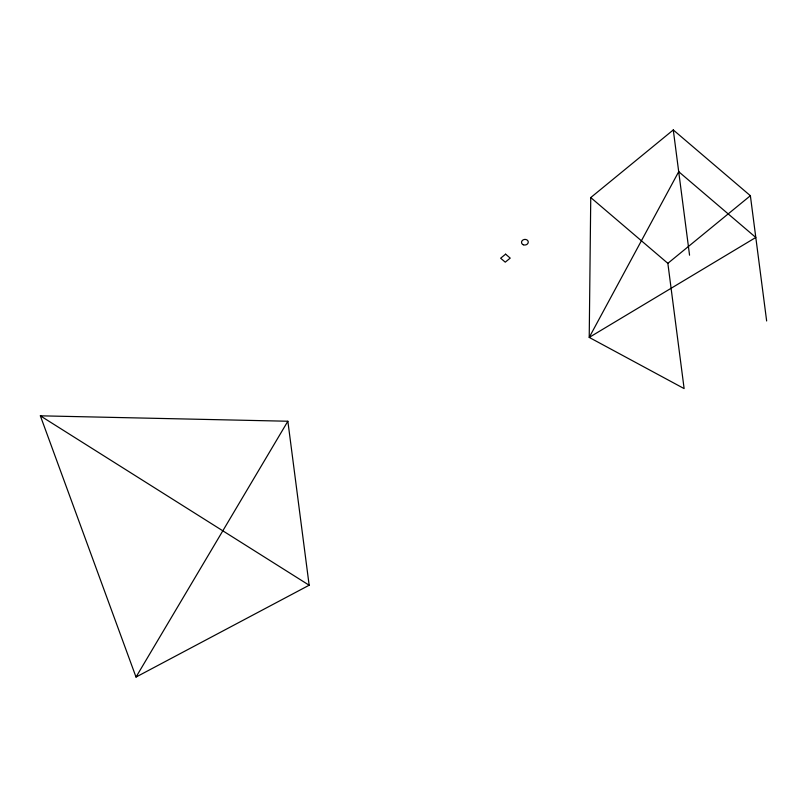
<?xml version="1.0" encoding="UTF-8"?>
<svg xmlns="http://www.w3.org/2000/svg" width="807" height="807" viewBox="0 0 807 807"><rect width="100%" height="100%" fill="white"/><g stroke="black" fill="none" stroke-linecap="round" stroke-linejoin="round"><path stroke-width="1.21" d="M590.754 197.564L589.221 337.407L684.124 388.591L667.853 263.334L590.754 197.564L673.28 129.937L750.379 195.718L766.65 320.974M136.02 677.063L287.857 421.234L40.35 415.817L136.02 677.063L309.152 585.226L287.857 421.234M667.853 263.334L750.379 195.718M40.35 415.817L309.152 585.226M673.28 129.937L689.551 255.194M678.707 171.689L589.221 337.407L755.806 237.47L678.707 171.689M505.596 254.165L500.643 258.22L505.263 262.164L510.216 258.109L505.596 254.165M523.309 244.783A3.399 2.825 -7.4 0 0 528.272 241.979A3.399 2.825 -7.4 0 0 523.087 239.901A3.399 2.825 -7.4 0 0 523.309 244.783"/></g></svg>
